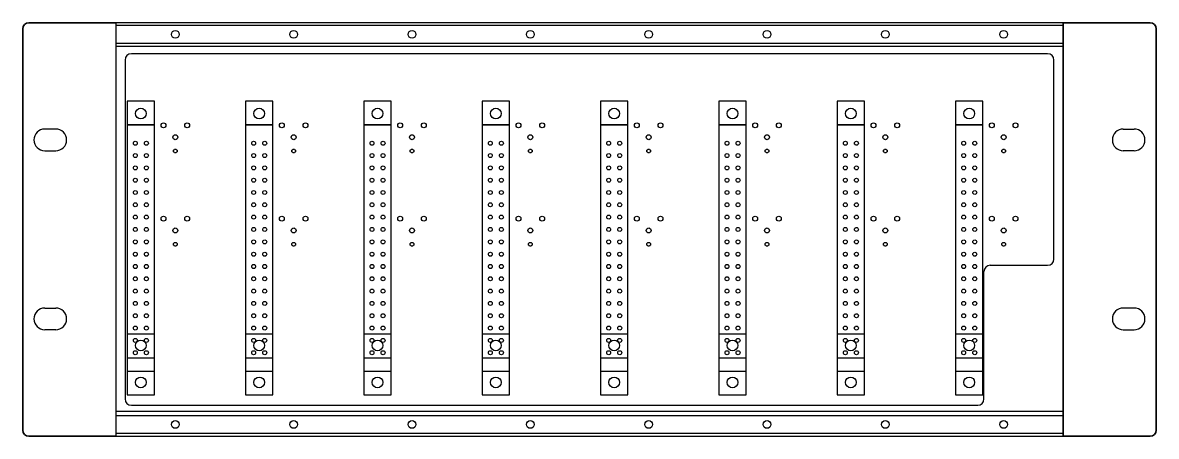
# Model space of a CAD drawing. Header units: millimetres. Extents: x 2591 to 3075, y 1463 to 1953.
# Drawn here: x 2650.8 to 3015.8, y 1820.2 to 1953.2 of the extents above; entities that cross this region are included whole.
import ezdxf

# ---------------------------------------------------------------- set-up
doc = ezdxf.new("R2010")
doc.units = ezdxf.units.MM
for name, color, linetype, transparency in [('EDAC 30pin', 62, 'Continuous', 0.6), ('EDAC 36PIN', 150, 'Continuous', 0.6), ('PCB', 140, 'Continuous', 0.6)]:
    doc.layers.add(name, color=color, linetype=linetype, transparency=transparency)
doc.layers.add('Inserty', color=220, linetype='Continuous')
doc.layers.add('Rack Mount', color=2, linetype='Continuous')

msp = doc.modelspace()

# ---------------------------------------------------------------- linework, layer by layer
for p, q in [((2985.84, 1953.23), (2680.84, 1953.23)), ((2680.84, 1953.23), (2680.84, 1945.23)), ((2985.84, 1945.23), (2985.84, 1953.23)), ((2680.84, 1945.73), (2985.84, 1945.73))]:
    msp.add_line(p, q)
for points in [[(2680.84, 1820.23), (2985.84, 1820.23), (2985.84, 1953.23), (2680.84, 1953.23)], [(2680.84, 1820.23), (2985.84, 1820.23), (2985.84, 1828.23), (2680.84, 1828.23)]]:
    msp.add_lwpolyline(points, close=True)
at = {"transparency": 33554536}
msp.add_lwpolyline([(2985.84, 1953.23), (2985.84, 1953.23), (2985.84, 1820.23), (2985.84, 1820.23)], close=True, dxfattribs=at)
at = {"layer": 'EDAC 30pin', "transparency": 33554536}
for p, q in [((2693.24, 1920.39), (2684.53, 1920.39)), ((2731.34, 1920.39), (2722.63, 1920.39)), ((2769.44, 1920.39), (2760.73, 1920.39)), ((2807.54, 1920.39), (2798.83, 1920.39)), ((2845.64, 1920.39), (2836.93, 1920.39)), ((2883.74, 1920.39), (2875.03, 1920.39)), ((2921.84, 1920.39), (2913.13, 1920.39)), ((2959.94, 1920.39), (2951.23, 1920.39)), ((2693.24, 1853.08), (2684.53, 1853.08)), ((2731.34, 1853.08), (2722.63, 1853.08)), ((2769.44, 1853.08), (2760.73, 1853.08)), ((2807.54, 1853.08), (2798.83, 1853.08)), ((2845.64, 1853.08), (2836.93, 1853.08)), ((2883.74, 1853.08), (2875.03, 1853.08)), ((2921.84, 1853.08), (2913.13, 1853.08)), ((2959.94, 1853.08), (2951.23, 1853.08))]:
    msp.add_line(p, q, dxfattribs=at)
for points in [[(2684.53, 1845.51), (2693.24, 1845.51), (2693.24, 1927.96), (2684.53, 1927.96)], [(2722.63, 1845.51), (2731.34, 1845.51), (2731.34, 1927.96), (2722.63, 1927.96)], [(2760.73, 1845.51), (2769.44, 1845.51), (2769.44, 1927.96), (2760.73, 1927.96)], [(2798.83, 1845.51), (2807.54, 1845.51), (2807.54, 1927.96), (2798.83, 1927.96)], [(2836.93, 1845.51), (2845.64, 1845.51), (2845.64, 1927.96), (2836.93, 1927.96)], [(2875.03, 1845.51), (2883.74, 1845.51), (2883.74, 1927.96), (2875.03, 1927.96)], [(2913.13, 1845.51), (2921.84, 1845.51), (2921.84, 1927.96), (2913.13, 1927.96)], [(2951.23, 1845.51), (2959.94, 1845.51), (2959.94, 1927.96), (2951.23, 1927.96)]]:
    msp.add_lwpolyline(points, close=True, dxfattribs=at)
for centre, radius in [((2688.89, 1924.02), 1.73), ((2726.99, 1924.02), 1.73), ((2765.09, 1924.02), 1.73), ((2803.19, 1924.02), 1.73), ((2841.29, 1924.02), 1.73), ((2879.39, 1924.02), 1.73), ((2917.49, 1924.02), 1.73), ((2955.59, 1924.02), 1.73), ((2687.11, 1914.47), 0.635), ((2690.67, 1914.47), 0.635), ((2725.21, 1914.47), 0.635), ((2728.77, 1914.47), 0.635), ((2763.31, 1914.47), 0.635), ((2766.87, 1914.47), 0.635), ((2801.41, 1914.47), 0.635), ((2804.97, 1914.47), 0.635), ((2839.51, 1914.47), 0.635), ((2843.07, 1914.47), 0.635), ((2877.61, 1914.47), 0.635), ((2881.17, 1914.47), 0.635), ((2915.71, 1914.47), 0.635), ((2919.27, 1914.47), 0.635), ((2953.81, 1914.47), 0.635), ((2957.37, 1914.47), 0.635), ((2687.11, 1910.51), 0.635), ((2690.67, 1910.51), 0.635), ((2725.21, 1910.51), 0.635), ((2728.77, 1910.51), 0.635), ((2763.31, 1910.51), 0.635), ((2766.87, 1910.51), 0.635), ((2801.41, 1910.51), 0.635), ((2804.97, 1910.51), 0.635), ((2839.51, 1910.51), 0.635), ((2843.07, 1910.51), 0.635), ((2877.61, 1910.51), 0.635), ((2881.17, 1910.51), 0.635), ((2915.71, 1910.51), 0.635), ((2919.27, 1910.51), 0.635), ((2953.81, 1910.51), 0.635), ((2957.37, 1910.51), 0.635), ((2687.11, 1906.55), 0.635), ((2690.67, 1906.55), 0.635), ((2725.21, 1906.55), 0.635), ((2728.77, 1906.55), 0.635), ((2763.31, 1906.55), 0.635), ((2766.87, 1906.55), 0.635), ((2801.41, 1906.55), 0.635), ((2804.97, 1906.55), 0.635), ((2839.51, 1906.55), 0.635), ((2843.07, 1906.55), 0.635), ((2877.61, 1906.55), 0.635), ((2881.17, 1906.55), 0.635), ((2915.71, 1906.55), 0.635), ((2919.27, 1906.55), 0.635), ((2953.81, 1906.55), 0.635), ((2957.37, 1906.55), 0.635), ((2687.11, 1902.59), 0.635), ((2690.67, 1902.59), 0.635), ((2725.21, 1902.59), 0.635), ((2728.77, 1902.59), 0.635), ((2763.31, 1902.59), 0.635), ((2766.87, 1902.59), 0.635), ((2801.41, 1902.59), 0.635), ((2804.97, 1902.59), 0.635), ((2839.51, 1902.59), 0.635), ((2843.07, 1902.59), 0.635), ((2877.61, 1902.59), 0.635), ((2881.17, 1902.59), 0.635), ((2915.71, 1902.59), 0.635), ((2919.27, 1902.59), 0.635), ((2953.81, 1902.59), 0.635), ((2957.37, 1902.59), 0.635), ((2687.11, 1898.63), 0.635), ((2690.67, 1898.63), 0.635), ((2725.21, 1898.63), 0.635), ((2728.77, 1898.63), 0.635), ((2763.31, 1898.63), 0.635), ((2766.87, 1898.63), 0.635), ((2801.41, 1898.63), 0.635), ((2804.97, 1898.63), 0.635), ((2839.51, 1898.63), 0.635), ((2843.07, 1898.63), 0.635), ((2877.61, 1898.63), 0.635), ((2881.17, 1898.63), 0.635), ((2915.71, 1898.63), 0.635), ((2919.27, 1898.63), 0.635), ((2953.81, 1898.63), 0.635), ((2957.37, 1898.63), 0.635), ((2687.11, 1894.67), 0.635), ((2690.67, 1894.67), 0.635), ((2725.21, 1894.67), 0.635), ((2728.77, 1894.67), 0.635), ((2763.31, 1894.67), 0.635), ((2766.87, 1894.67), 0.635), ((2801.41, 1894.67), 0.635), ((2804.97, 1894.67), 0.635), ((2839.51, 1894.67), 0.635), ((2843.07, 1894.67), 0.635), ((2877.61, 1894.67), 0.635), ((2881.17, 1894.67), 0.635), ((2915.71, 1894.67), 0.635), ((2919.27, 1894.67), 0.635), ((2953.81, 1894.67), 0.635), ((2957.37, 1894.67), 0.635), ((2687.11, 1890.71), 0.635), ((2690.67, 1890.71), 0.635), ((2725.21, 1890.71), 0.635), ((2728.77, 1890.71), 0.635), ((2763.31, 1890.71), 0.635), ((2766.87, 1890.71), 0.635), ((2801.41, 1890.71), 0.635), ((2804.97, 1890.71), 0.635), ((2839.51, 1890.71), 0.635), ((2843.07, 1890.71), 0.635), ((2877.61, 1890.71), 0.635), ((2881.17, 1890.71), 0.635), ((2915.71, 1890.71), 0.635), ((2919.27, 1890.71), 0.635), ((2953.81, 1890.71), 0.635), ((2957.37, 1890.71), 0.635), ((2687.11, 1886.75), 0.635), ((2690.67, 1886.75), 0.635), ((2725.21, 1886.75), 0.635), ((2728.77, 1886.75), 0.635), ((2763.31, 1886.75), 0.635), ((2766.87, 1886.75), 0.635), ((2801.41, 1886.75), 0.635), ((2804.97, 1886.75), 0.635), ((2839.51, 1886.75), 0.635), ((2843.07, 1886.75), 0.635), ((2877.61, 1886.75), 0.635), ((2881.17, 1886.75), 0.635), ((2915.71, 1886.75), 0.635), ((2919.27, 1886.75), 0.635), ((2953.81, 1886.75), 0.635), ((2957.37, 1886.75), 0.635), ((2687.11, 1882.76), 0.635), ((2690.67, 1882.76), 0.635), ((2725.21, 1882.76), 0.635), ((2728.77, 1882.76), 0.635), ((2763.31, 1882.76), 0.635), ((2766.87, 1882.76), 0.635), ((2801.41, 1882.76), 0.635), ((2804.97, 1882.76), 0.635), ((2839.51, 1882.76), 0.635), ((2843.07, 1882.76), 0.635), ((2877.61, 1882.76), 0.635), ((2881.17, 1882.76), 0.635), ((2915.71, 1882.76), 0.635), ((2919.27, 1882.76), 0.635), ((2953.81, 1882.76), 0.635), ((2957.37, 1882.76), 0.635), ((2687.11, 1878.8), 0.635), ((2690.67, 1878.8), 0.635), ((2725.21, 1878.8), 0.635), ((2728.77, 1878.8), 0.635), ((2763.31, 1878.8), 0.635), ((2766.87, 1878.8), 0.635), ((2801.41, 1878.8), 0.635), ((2804.97, 1878.8), 0.635), ((2839.51, 1878.8), 0.635), ((2843.07, 1878.8), 0.635), ((2877.61, 1878.8), 0.635), ((2881.17, 1878.8), 0.635), ((2915.71, 1878.8), 0.635), ((2919.27, 1878.8), 0.635), ((2953.81, 1878.8), 0.635), ((2957.37, 1878.8), 0.635), ((2687.11, 1874.84), 0.635), ((2690.67, 1874.84), 0.635), ((2725.21, 1874.84), 0.635), ((2728.77, 1874.84), 0.635), ((2763.31, 1874.84), 0.635), ((2766.87, 1874.84), 0.635), ((2801.41, 1874.84), 0.635), ((2804.97, 1874.84), 0.635), ((2839.51, 1874.84), 0.635), ((2843.07, 1874.84), 0.635), ((2877.61, 1874.84), 0.635), ((2881.17, 1874.84), 0.635), ((2915.71, 1874.84), 0.635), ((2919.27, 1874.84), 0.635), ((2953.81, 1874.84), 0.635), ((2957.37, 1874.84), 0.635), ((2687.11, 1870.88), 0.635), ((2690.67, 1870.88), 0.635), ((2725.21, 1870.88), 0.635), ((2728.77, 1870.88), 0.635), ((2763.31, 1870.88), 0.635), ((2766.87, 1870.88), 0.635), ((2801.41, 1870.88), 0.635), ((2804.97, 1870.88), 0.635), ((2839.51, 1870.88), 0.635), ((2843.07, 1870.88), 0.635), ((2877.61, 1870.88), 0.635), ((2881.17, 1870.88), 0.635), ((2915.71, 1870.88), 0.635), ((2919.27, 1870.88), 0.635), ((2953.81, 1870.88), 0.635), ((2957.37, 1870.88), 0.635), ((2687.11, 1866.92), 0.635), ((2690.67, 1866.92), 0.635), ((2725.21, 1866.92), 0.635), ((2728.77, 1866.92), 0.635), ((2763.31, 1866.92), 0.635), ((2766.87, 1866.92), 0.635), ((2801.41, 1866.92), 0.635), ((2804.97, 1866.92), 0.635), ((2839.51, 1866.92), 0.635), ((2843.07, 1866.92), 0.635), ((2877.61, 1866.92), 0.635), ((2881.17, 1866.92), 0.635), ((2915.71, 1866.92), 0.635), ((2919.27, 1866.92), 0.635), ((2953.81, 1866.92), 0.635), ((2957.37, 1866.92), 0.635), ((2687.11, 1862.96), 0.635), ((2690.67, 1862.96), 0.635), ((2725.21, 1862.96), 0.635), ((2728.77, 1862.96), 0.635), ((2763.31, 1862.96), 0.635), ((2766.87, 1862.96), 0.635), ((2801.41, 1862.96), 0.635), ((2804.97, 1862.96), 0.635), ((2839.51, 1862.96), 0.635), ((2843.07, 1862.96), 0.635), ((2877.61, 1862.96), 0.635), ((2881.17, 1862.96), 0.635), ((2915.71, 1862.96), 0.635), ((2919.27, 1862.96), 0.635), ((2953.81, 1862.96), 0.635), ((2957.37, 1862.96), 0.635), ((2687.11, 1859), 0.635), ((2690.67, 1859), 0.635), ((2725.21, 1859), 0.635), ((2728.77, 1859), 0.635), ((2763.31, 1859), 0.635), ((2766.87, 1859), 0.635), ((2801.41, 1859), 0.635), ((2804.97, 1859), 0.635), ((2839.51, 1859), 0.635), ((2843.07, 1859), 0.635), ((2877.61, 1859), 0.635), ((2881.17, 1859), 0.635), ((2915.71, 1859), 0.635), ((2919.27, 1859), 0.635), ((2953.81, 1859), 0.635), ((2957.37, 1859), 0.635), ((2688.89, 1849.45), 1.73), ((2726.99, 1849.45), 1.73), ((2765.09, 1849.45), 1.73), ((2803.19, 1849.45), 1.73), ((2841.29, 1849.45), 1.73), ((2879.39, 1849.45), 1.73), ((2917.49, 1849.45), 1.73), ((2955.59, 1849.45), 1.73)]:
    msp.add_circle(centre, radius, dxfattribs=at)
at = {"layer": 'EDAC 36PIN', "transparency": 33554536}
for p, q in [((2684.53, 1920.39), (2693.24, 1920.39)), ((2722.63, 1920.39), (2731.34, 1920.39)), ((2760.73, 1920.39), (2769.44, 1920.39)), ((2798.83, 1920.39), (2807.54, 1920.39)), ((2836.93, 1920.39), (2845.64, 1920.39)), ((2875.03, 1920.39), (2883.74, 1920.39)), ((2913.13, 1920.39), (2921.84, 1920.39)), ((2951.23, 1920.39), (2959.94, 1920.39)), ((2684.53, 1841.19), (2693.24, 1841.19)), ((2722.63, 1841.19), (2731.34, 1841.19)), ((2760.73, 1841.19), (2769.44, 1841.19)), ((2798.83, 1841.19), (2807.54, 1841.19)), ((2836.93, 1841.19), (2845.64, 1841.19)), ((2875.03, 1841.19), (2883.74, 1841.19)), ((2913.13, 1841.19), (2921.84, 1841.19)), ((2951.23, 1841.19), (2959.94, 1841.19))]:
    msp.add_line(p, q, dxfattribs=at)
for points in [[(2684.53, 1833.62), (2693.24, 1833.62), (2693.24, 1927.96), (2684.53, 1927.96)], [(2722.63, 1833.62), (2731.34, 1833.62), (2731.34, 1927.96), (2722.63, 1927.96)], [(2760.73, 1833.62), (2769.44, 1833.62), (2769.44, 1927.96), (2760.73, 1927.96)], [(2798.83, 1833.62), (2807.54, 1833.62), (2807.54, 1927.96), (2798.83, 1927.96)], [(2836.93, 1833.62), (2845.64, 1833.62), (2845.64, 1927.96), (2836.93, 1927.96)], [(2875.03, 1833.62), (2883.74, 1833.62), (2883.74, 1927.96), (2875.03, 1927.96)], [(2913.13, 1833.62), (2921.84, 1833.62), (2921.84, 1927.96), (2913.13, 1927.96)], [(2951.23, 1833.62), (2959.94, 1833.62), (2959.94, 1927.96), (2951.23, 1927.96)]]:
    msp.add_lwpolyline(points, close=True, dxfattribs=at)
for centre, radius in [((2688.89, 1924.02), 1.73), ((2726.99, 1924.02), 1.73), ((2765.09, 1924.02), 1.73), ((2803.19, 1924.02), 1.73), ((2841.29, 1924.02), 1.73), ((2879.39, 1924.02), 1.73), ((2917.49, 1924.02), 1.73), ((2955.59, 1924.02), 1.73), ((2687.11, 1914.47), 0.635), ((2690.67, 1914.47), 0.635), ((2725.21, 1914.47), 0.635), ((2728.77, 1914.47), 0.635), ((2763.31, 1914.47), 0.635), ((2766.87, 1914.47), 0.635), ((2801.41, 1914.47), 0.635), ((2804.97, 1914.47), 0.635), ((2839.51, 1914.47), 0.635), ((2843.07, 1914.47), 0.635), ((2877.61, 1914.47), 0.635), ((2881.17, 1914.47), 0.635), ((2915.71, 1914.47), 0.635), ((2919.27, 1914.47), 0.635), ((2953.81, 1914.47), 0.635), ((2957.37, 1914.47), 0.635), ((2687.11, 1910.51), 0.635), ((2690.67, 1910.51), 0.635), ((2725.21, 1910.51), 0.635), ((2728.77, 1910.51), 0.635), ((2763.31, 1910.51), 0.635), ((2766.87, 1910.51), 0.635), ((2801.41, 1910.51), 0.635), ((2804.97, 1910.51), 0.635), ((2839.51, 1910.51), 0.635), ((2843.07, 1910.51), 0.635), ((2877.61, 1910.51), 0.635), ((2881.17, 1910.51), 0.635), ((2915.71, 1910.51), 0.635), ((2919.27, 1910.51), 0.635), ((2953.81, 1910.51), 0.635), ((2957.37, 1910.51), 0.635), ((2687.11, 1906.55), 0.635), ((2690.67, 1906.55), 0.635), ((2725.21, 1906.55), 0.635), ((2728.77, 1906.55), 0.635), ((2763.31, 1906.55), 0.635), ((2766.87, 1906.55), 0.635), ((2801.41, 1906.55), 0.635), ((2804.97, 1906.55), 0.635), ((2839.51, 1906.55), 0.635), ((2843.07, 1906.55), 0.635), ((2877.61, 1906.55), 0.635), ((2881.17, 1906.55), 0.635), ((2915.71, 1906.55), 0.635), ((2919.27, 1906.55), 0.635), ((2953.81, 1906.55), 0.635), ((2957.37, 1906.55), 0.635), ((2687.11, 1902.59), 0.635), ((2690.67, 1902.59), 0.635), ((2725.21, 1902.59), 0.635), ((2728.77, 1902.59), 0.635), ((2763.31, 1902.59), 0.635), ((2766.87, 1902.59), 0.635), ((2801.41, 1902.59), 0.635), ((2804.97, 1902.59), 0.635), ((2839.51, 1902.59), 0.635), ((2843.07, 1902.59), 0.635), ((2877.61, 1902.59), 0.635), ((2881.17, 1902.59), 0.635), ((2915.71, 1902.59), 0.635), ((2919.27, 1902.59), 0.635), ((2953.81, 1902.59), 0.635), ((2957.37, 1902.59), 0.635), ((2687.11, 1898.63), 0.635), ((2690.67, 1898.63), 0.635), ((2725.21, 1898.63), 0.635), ((2728.77, 1898.63), 0.635), ((2763.31, 1898.63), 0.635), ((2766.87, 1898.63), 0.635), ((2801.41, 1898.63), 0.635), ((2804.97, 1898.63), 0.635), ((2839.51, 1898.63), 0.635), ((2843.07, 1898.63), 0.635), ((2877.61, 1898.63), 0.635), ((2881.17, 1898.63), 0.635), ((2915.71, 1898.63), 0.635), ((2919.27, 1898.63), 0.635), ((2953.81, 1898.63), 0.635), ((2957.37, 1898.63), 0.635), ((2687.11, 1894.67), 0.635), ((2690.67, 1894.67), 0.635), ((2725.21, 1894.67), 0.635), ((2728.77, 1894.67), 0.635), ((2763.31, 1894.67), 0.635), ((2766.87, 1894.67), 0.635), ((2801.41, 1894.67), 0.635), ((2804.97, 1894.67), 0.635), ((2839.51, 1894.67), 0.635), ((2843.07, 1894.67), 0.635), ((2877.61, 1894.67), 0.635), ((2881.17, 1894.67), 0.635), ((2915.71, 1894.67), 0.635), ((2919.27, 1894.67), 0.635), ((2953.81, 1894.67), 0.635), ((2957.37, 1894.67), 0.635), ((2687.11, 1890.71), 0.635), ((2690.67, 1890.71), 0.635), ((2725.21, 1890.71), 0.635), ((2728.77, 1890.71), 0.635), ((2763.31, 1890.71), 0.635), ((2766.87, 1890.71), 0.635), ((2801.41, 1890.71), 0.635), ((2804.97, 1890.71), 0.635), ((2839.51, 1890.71), 0.635), ((2843.07, 1890.71), 0.635), ((2877.61, 1890.71), 0.635), ((2881.17, 1890.71), 0.635), ((2915.71, 1890.71), 0.635), ((2919.27, 1890.71), 0.635), ((2953.81, 1890.71), 0.635), ((2957.37, 1890.71), 0.635), ((2687.11, 1886.75), 0.635), ((2690.67, 1886.75), 0.635), ((2725.21, 1886.75), 0.635), ((2728.77, 1886.75), 0.635), ((2763.31, 1886.75), 0.635), ((2766.87, 1886.75), 0.635), ((2801.41, 1886.75), 0.635), ((2804.97, 1886.75), 0.635), ((2839.51, 1886.75), 0.635), ((2843.07, 1886.75), 0.635), ((2877.61, 1886.75), 0.635), ((2881.17, 1886.75), 0.635), ((2915.71, 1886.75), 0.635), ((2919.27, 1886.75), 0.635), ((2953.81, 1886.75), 0.635), ((2957.37, 1886.75), 0.635), ((2687.11, 1882.75), 0.635), ((2690.67, 1882.75), 0.635), ((2725.21, 1882.75), 0.635), ((2728.77, 1882.75), 0.635), ((2763.31, 1882.75), 0.635), ((2766.87, 1882.75), 0.635), ((2801.41, 1882.75), 0.635), ((2804.97, 1882.75), 0.635), ((2839.51, 1882.75), 0.635), ((2843.07, 1882.75), 0.635), ((2877.61, 1882.75), 0.635), ((2881.17, 1882.75), 0.635), ((2915.71, 1882.75), 0.635), ((2919.27, 1882.75), 0.635), ((2953.81, 1882.75), 0.635), ((2957.37, 1882.75), 0.635), ((2687.11, 1878.79), 0.635), ((2690.67, 1878.79), 0.635), ((2725.21, 1878.79), 0.635), ((2728.77, 1878.79), 0.635), ((2763.31, 1878.79), 0.635), ((2766.87, 1878.79), 0.635), ((2801.41, 1878.79), 0.635), ((2804.97, 1878.79), 0.635), ((2839.51, 1878.79), 0.635), ((2843.07, 1878.79), 0.635), ((2877.61, 1878.79), 0.635), ((2881.17, 1878.79), 0.635), ((2915.71, 1878.79), 0.635), ((2919.27, 1878.79), 0.635), ((2953.81, 1878.79), 0.635), ((2957.37, 1878.79), 0.635), ((2687.11, 1874.83), 0.635), ((2690.67, 1874.83), 0.635), ((2725.21, 1874.83), 0.635), ((2728.77, 1874.83), 0.635), ((2763.31, 1874.83), 0.635), ((2766.87, 1874.83), 0.635), ((2801.41, 1874.83), 0.635), ((2804.97, 1874.83), 0.635), ((2839.51, 1874.83), 0.635), ((2843.07, 1874.83), 0.635), ((2877.61, 1874.83), 0.635), ((2881.17, 1874.83), 0.635), ((2915.71, 1874.83), 0.635), ((2919.27, 1874.83), 0.635), ((2953.81, 1874.83), 0.635), ((2957.37, 1874.83), 0.635), ((2687.11, 1870.87), 0.635), ((2690.67, 1870.87), 0.635), ((2725.21, 1870.87), 0.635), ((2728.77, 1870.87), 0.635), ((2763.31, 1870.87), 0.635), ((2766.87, 1870.87), 0.635), ((2801.41, 1870.87), 0.635), ((2804.97, 1870.87), 0.635), ((2839.51, 1870.87), 0.635), ((2843.07, 1870.87), 0.635), ((2877.61, 1870.87), 0.635), ((2881.17, 1870.87), 0.635), ((2915.71, 1870.87), 0.635), ((2919.27, 1870.87), 0.635), ((2953.81, 1870.87), 0.635), ((2957.37, 1870.87), 0.635), ((2687.11, 1866.91), 0.635), ((2690.67, 1866.91), 0.635), ((2725.21, 1866.91), 0.635), ((2728.77, 1866.91), 0.635), ((2763.31, 1866.91), 0.635), ((2766.87, 1866.91), 0.635), ((2801.41, 1866.91), 0.635), ((2804.97, 1866.91), 0.635), ((2839.51, 1866.91), 0.635), ((2843.07, 1866.91), 0.635), ((2877.61, 1866.91), 0.635), ((2881.17, 1866.91), 0.635), ((2915.71, 1866.91), 0.635), ((2919.27, 1866.91), 0.635), ((2953.81, 1866.91), 0.635), ((2957.37, 1866.91), 0.635), ((2687.11, 1862.95), 0.635), ((2690.67, 1862.95), 0.635), ((2725.21, 1862.95), 0.635), ((2728.77, 1862.95), 0.635), ((2763.31, 1862.95), 0.635), ((2766.87, 1862.95), 0.635), ((2801.41, 1862.95), 0.635), ((2804.97, 1862.95), 0.635), ((2839.51, 1862.95), 0.635), ((2843.07, 1862.95), 0.635), ((2877.61, 1862.95), 0.635), ((2881.17, 1862.95), 0.635), ((2915.71, 1862.95), 0.635), ((2919.27, 1862.95), 0.635), ((2953.81, 1862.95), 0.635), ((2957.37, 1862.95), 0.635), ((2687.11, 1858.99), 0.635), ((2690.67, 1858.99), 0.635), ((2725.21, 1858.99), 0.635), ((2728.77, 1858.99), 0.635), ((2763.31, 1858.99), 0.635), ((2766.87, 1858.99), 0.635), ((2801.41, 1858.99), 0.635), ((2804.97, 1858.99), 0.635), ((2839.51, 1858.99), 0.635), ((2843.07, 1858.99), 0.635), ((2877.61, 1858.99), 0.635), ((2881.17, 1858.99), 0.635), ((2915.71, 1858.99), 0.635), ((2919.27, 1858.99), 0.635), ((2953.81, 1858.99), 0.635), ((2957.37, 1858.99), 0.635), ((2687.11, 1855.03), 0.635), ((2690.67, 1855.03), 0.635), ((2725.21, 1855.03), 0.635), ((2728.77, 1855.03), 0.635), ((2763.31, 1855.03), 0.635), ((2766.87, 1855.03), 0.635), ((2801.41, 1855.03), 0.635), ((2804.97, 1855.03), 0.635), ((2839.51, 1855.03), 0.635), ((2843.07, 1855.03), 0.635), ((2877.61, 1855.03), 0.635), ((2881.17, 1855.03), 0.635), ((2915.71, 1855.03), 0.635), ((2919.27, 1855.03), 0.635), ((2953.81, 1855.03), 0.635), ((2957.37, 1855.03), 0.635), ((2687.11, 1851.07), 0.635), ((2690.67, 1851.07), 0.635), ((2725.21, 1851.07), 0.635), ((2728.77, 1851.07), 0.635), ((2763.31, 1851.07), 0.635), ((2766.87, 1851.07), 0.635), ((2801.41, 1851.07), 0.635), ((2804.97, 1851.07), 0.635), ((2839.51, 1851.07), 0.635), ((2843.07, 1851.07), 0.635), ((2877.61, 1851.07), 0.635), ((2881.17, 1851.07), 0.635), ((2915.71, 1851.07), 0.635), ((2919.27, 1851.07), 0.635), ((2953.81, 1851.07), 0.635), ((2957.37, 1851.07), 0.635), ((2687.11, 1847.11), 0.635), ((2690.67, 1847.11), 0.635), ((2725.21, 1847.11), 0.635), ((2728.77, 1847.11), 0.635), ((2763.31, 1847.11), 0.635), ((2766.87, 1847.11), 0.635), ((2801.41, 1847.11), 0.635), ((2804.97, 1847.11), 0.635), ((2839.51, 1847.11), 0.635), ((2843.07, 1847.11), 0.635), ((2877.61, 1847.11), 0.635), ((2881.17, 1847.11), 0.635), ((2915.71, 1847.11), 0.635), ((2919.27, 1847.11), 0.635), ((2953.81, 1847.11), 0.635), ((2957.37, 1847.11), 0.635), ((2688.89, 1837.56), 1.73), ((2726.99, 1837.56), 1.73), ((2765.09, 1837.56), 1.73), ((2803.19, 1837.56), 1.73), ((2841.29, 1837.56), 1.73), ((2879.39, 1837.56), 1.73), ((2917.49, 1837.56), 1.73), ((2955.59, 1837.56), 1.73)]:
    msp.add_circle(centre, radius, dxfattribs=at)
at = {"layer": 'Inserty', "transparency": 33554536}
for p, q in [((2680.84, 1952.28), (2680.84, 1946.68)), ((2985.84, 1952.28), (2680.84, 1952.28)), ((2985.84, 1946.68), (2985.84, 1952.28)), ((2680.84, 1946.68), (2985.84, 1946.68)), ((2680.84, 1826.85), (2680.84, 1821.25)), ((2985.84, 1826.85), (2680.84, 1826.85)), ((2985.84, 1821.25), (2985.84, 1826.85)), ((2680.84, 1821.25), (2985.84, 1821.25))]:
    msp.add_line(p, q, dxfattribs=at)
for centre in [(2699.99, 1949.48), (2738.09, 1949.48), (2776.19, 1949.48), (2814.29, 1949.48), (2852.39, 1949.48), (2890.49, 1949.48), (2928.59, 1949.48), (2966.69, 1949.48), (2699.99, 1824.05), (2738.09, 1824.05), (2776.19, 1824.05), (2814.29, 1824.05), (2852.39, 1824.05), (2890.49, 1824.05), (2928.59, 1824.05), (2966.69, 1824.05)]:
    msp.add_circle(centre, 1.25, dxfattribs=at)
at = {"layer": 'PCB'}
for p, q in [((2980.84, 1943.23), (2685.84, 1943.23)), ((2683.84, 1941.23), (2683.84, 1832.23)), ((2982.84, 1877.23), (2982.84, 1941.23)), ((2685.84, 1830.23), (2907.94, 1830.23)), ((2907.94, 1830.23), (2958.34, 1830.23))]:
    msp.add_line(p, q, dxfattribs=at)
at = {"layer": 'PCB', "transparency": 33554536}
for p, q in [((2960.34, 1832.23), (2960.34, 1873.23)), ((2962.34, 1875.23), (2980.84, 1875.23))]:
    msp.add_line(p, q, dxfattribs=at)
at = {"layer": 'PCB'}
for centre, radius in [((2696.18, 1920.23), 0.8), ((2703.8, 1920.23), 0.8), ((2734.28, 1920.23), 0.8), ((2741.9, 1920.23), 0.8), ((2772.38, 1920.23), 0.8), ((2780, 1920.23), 0.8), ((2810.48, 1920.23), 0.8), ((2818.1, 1920.23), 0.8), ((2848.58, 1920.23), 0.8), ((2856.2, 1920.23), 0.8), ((2886.68, 1920.23), 0.8), ((2894.3, 1920.23), 0.8), ((2924.78, 1920.23), 0.8), ((2932.4, 1920.23), 0.8), ((2962.88, 1920.23), 0.8), ((2970.5, 1920.23), 0.8), ((2699.99, 1916.42), 0.8), ((2738.09, 1916.42), 0.8), ((2776.19, 1916.42), 0.8), ((2814.29, 1916.42), 0.8), ((2852.39, 1916.42), 0.8), ((2890.49, 1916.42), 0.8), ((2928.59, 1916.42), 0.8), ((2966.69, 1916.42), 0.8), ((2699.99, 1911.98), 0.6), ((2738.09, 1911.98), 0.6), ((2776.19, 1911.98), 0.6), ((2814.29, 1911.98), 0.6), ((2852.39, 1911.98), 0.6), ((2890.49, 1911.98), 0.6), ((2928.59, 1911.98), 0.6), ((2966.69, 1911.98), 0.6), ((2696.18, 1890.23), 0.8), ((2703.8, 1890.23), 0.8), ((2734.28, 1890.23), 0.8), ((2741.9, 1890.23), 0.8), ((2772.38, 1890.23), 0.8), ((2780, 1890.23), 0.8), ((2810.48, 1890.23), 0.8), ((2818.1, 1890.23), 0.8), ((2848.58, 1890.23), 0.8), ((2856.2, 1890.23), 0.8), ((2886.68, 1890.23), 0.8), ((2894.3, 1890.23), 0.8), ((2924.78, 1890.23), 0.8), ((2932.4, 1890.23), 0.8), ((2962.88, 1890.23), 0.8), ((2970.5, 1890.23), 0.8), ((2699.99, 1886.42), 0.8), ((2738.09, 1886.42), 0.8), ((2776.19, 1886.42), 0.8), ((2814.29, 1886.42), 0.8), ((2852.39, 1886.42), 0.8), ((2890.49, 1886.42), 0.8), ((2928.59, 1886.42), 0.8), ((2966.69, 1886.42), 0.8), ((2699.99, 1881.98), 0.6), ((2738.09, 1881.98), 0.6), ((2776.19, 1881.98), 0.6), ((2814.29, 1881.98), 0.6), ((2852.39, 1881.98), 0.6), ((2890.49, 1881.98), 0.6), ((2928.59, 1881.98), 0.6), ((2966.69, 1881.98), 0.6)]:
    msp.add_circle(centre, radius, dxfattribs=at)
for centre, start, end in [((2685.84, 1941.23), 90, 180), ((2980.84, 1941.23), 0, 90), ((2980.84, 1877.23), 270, 0), ((2685.84, 1832.23), 180, 270)]:
    msp.add_arc(centre, 2, start, end, dxfattribs=at)
at = {"layer": 'PCB', "transparency": 33554536}
for centre, start, end in [((2962.34, 1873.23), 90, 180), ((2958.34, 1832.23), 270, 0)]:
    msp.add_arc(centre, 2, start, end, dxfattribs=at)
at = {"layer": 'Rack Mount', "lineweight": 35}
for p, q in [((2652.84, 1953.23), (2680.84, 1953.23)), ((3013.84, 1953.23), (2985.84, 1953.23)), ((2650.84, 1951.23), (2650.84, 1822.23)), ((3015.84, 1951.23), (3015.84, 1822.23)), ((2652.84, 1820.23), (2680.84, 1820.23)), ((3013.84, 1820.23), (2985.84, 1820.23))]:
    msp.add_line(p, q, dxfattribs=at)
at = {"layer": 'Rack Mount'}
for p, q in [((2661.48, 1919.03), (2657.98, 1919.03)), ((3005.19, 1919.03), (3008.69, 1919.03)), ((2654.48, 1915.53), (2654.48, 1915.53)), ((2664.98, 1915.53), (2664.98, 1915.53)), ((3001.69, 1915.53), (3001.69, 1915.53)), ((3012.19, 1915.53), (3012.19, 1915.53)), ((2657.98, 1912.03), (2661.48, 1912.03)), ((3008.69, 1912.03), (3005.19, 1912.03)), ((2654.48, 1857.99), (2654.48, 1857.99)), ((2657.98, 1861.49), (2661.48, 1861.49)), ((2664.98, 1857.99), (2664.98, 1857.99)), ((3001.69, 1857.99), (3001.69, 1857.99)), ((3008.69, 1861.49), (3005.19, 1861.49)), ((3012.19, 1857.99), (3012.19, 1857.99)), ((2661.48, 1854.49), (2657.98, 1854.49)), ((3005.19, 1854.49), (3008.69, 1854.49))]:
    msp.add_line(p, q, dxfattribs=at)
at = {"layer": 'Rack Mount', "lineweight": 35}
for centre, start, end in [((2652.84, 1951.23), 90, 180), ((3013.84, 1951.23), 0, 90), ((2652.84, 1822.23), 180, 270), ((3013.84, 1822.23), 270, 0)]:
    msp.add_arc(centre, 2, start, end, dxfattribs=at)
at = {"layer": 'Rack Mount'}
for centre, start, end in [((2657.98, 1915.53), 90, 180), ((2661.48, 1915.53), 0, 90), ((3005.19, 1915.53), 90, 180), ((3008.69, 1915.53), 0, 90), ((2657.98, 1915.53), 180, 270), ((2661.48, 1915.53), 270, 0), ((3005.19, 1915.53), 180, 270), ((3008.69, 1915.53), 270, 0), ((2657.98, 1857.99), 90, 180), ((2657.98, 1857.99), 180, 270), ((2661.48, 1857.99), 0, 90), ((2661.48, 1857.99), 270, 0), ((3005.19, 1857.99), 90, 180), ((3005.19, 1857.99), 180, 270), ((3008.69, 1857.99), 0, 90), ((3008.69, 1857.99), 270, 0)]:
    msp.add_arc(centre, 3.5, start, end, dxfattribs=at)

doc.saveas('drawing.dxf')
